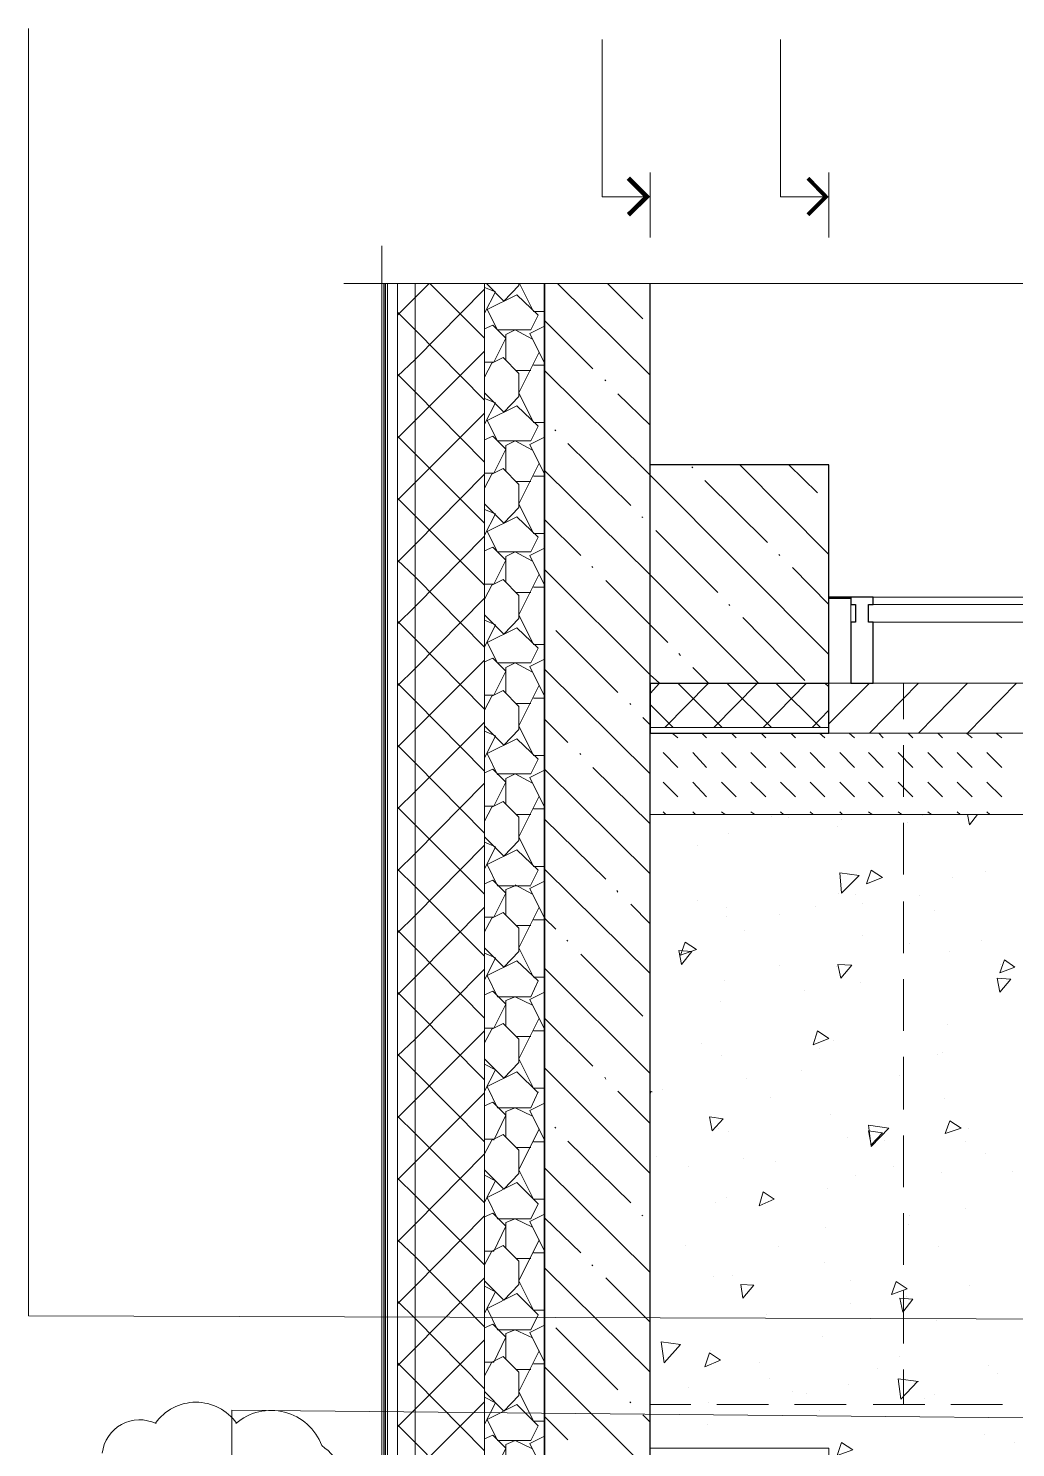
# Model space of a CAD drawing. Header units: millimetres. Extents: x -356862 to 418287, y 0 to 839748.
# Drawn here: x 28.986 to 30.765, y 30.157 to 32.714 of the extents above; entities that cross this region are included whole.
import ezdxf

# ---------------------------------------------------------------- set-up
doc = ezdxf.new("R2010")
doc.units = ezdxf.units.MM
doc.layers.add('PDF _Геометрия', color=7, linetype='Continuous', true_color=0xbababa)

msp = doc.modelspace()

# ---------------------------------------------------------------- linework, layer by layer
at = {"layer": 'PDF _Геометрия', "color": 251, "lineweight": 20, "true_color": 0x545454}
for points in [[(31.0929, 30.3879), (31.0729, 30.3879), (28.9863, 30.3946), (28.9863, 30.4679), (28.9863, 32.7145)], [(31.1079, 30.2079), (31.0879, 30.2079), (29.3529, 30.2246), (29.3529, 30.1529), (29.3529, 26.698)]]:
    msp.add_lwpolyline(points, dxfattribs=at)
at = {"layer": 'PDF _Геометрия', "color": 112, "lineweight": 5, "true_color": 0x00b85c}
for points in [[(30.1062, 32.4111), (30.0196, 32.4111), (30.0196, 32.6945)], [(30.4279, 32.4111), (30.3412, 32.4111), (30.3412, 32.6945)], [(30.1062, 32.3378), (30.1062, 32.4545)], [(30.4279, 32.3378), (30.4279, 32.4545)]]:
    msp.add_lwpolyline(points, dxfattribs=at)
at = {"layer": 'PDF _Геометрия', "color": 112, "lineweight": 0, "true_color": 0x00b85c}
for points, const_width in [([(30.0671, 32.4445), (30.1004, 32.4111), (30.0671, 32.3786)], 0.00825), ([(30.3904, 32.4445), (30.4229, 32.4111), (30.3904, 32.3786)], 0.00707)]:
    msp.add_lwpolyline(points, dxfattribs=dict(at, const_width=const_width))
at = {"layer": 'PDF _Геометрия', "color": 7, "lineweight": 5}
for points in [[(29.5546, 32.2545), (29.6229, 32.2545), (34.7777, 32.2545), (34.806, 32.1412), (34.8627, 32.3678), (34.891, 32.2545), (40.0458, 32.2545), (40.1142, 32.2545)], [(29.6229, 32.3228), (29.6229, 32.2545), (29.6229, 27.463), (29.5096, 27.4347), (29.7379, 27.378), (29.6229, 27.3497), (29.6229, 22.5565), (29.6229, 22.4882)]]:
    msp.add_lwpolyline(points, dxfattribs=at)
at = {"layer": 'PDF _Геометрия', "lineweight": 25}
for points in [[(29.6229, 27.3847), (29.9162, 27.3847), (29.9162, 32.2545)], [(29.6263, 32.2545), (29.6263, 27.948), (29.6229, 27.848)]]:
    msp.add_lwpolyline(points, dxfattribs=at)
at = {"layer": 'PDF _Геометрия', "lineweight": 18}
for points in [[(29.6296, 32.2545), (29.6296, 27.948), (29.6229, 27.7513)], [(29.6329, 32.2545), (29.6329, 27.948), (29.6229, 27.678)], [(29.6513, 32.2545), (29.6513, 27.948), (29.6329, 27.3847)], [(29.6829, 32.2545), (29.6829, 27.948), (29.6646, 27.3847)], [(29.8079, 32.2545), (29.8079, 27.9463), (29.7896, 27.3847)], [(30.1562, 31.4362), (30.1462, 31.4445)], [(30.2079, 31.4362), (30.1996, 31.4445)], [(30.2612, 31.4362), (30.2529, 31.4445)], [(30.3146, 31.4362), (30.3062, 31.4445)], [(30.3679, 31.4362), (30.3596, 31.4445)], [(30.4212, 31.4362), (30.4112, 31.4445)], [(30.4746, 31.4362), (30.4646, 31.4445)], [(30.5262, 31.4362), (30.5179, 31.4445)], [(30.5795, 31.4362), (30.5712, 31.4445)], [(30.6329, 31.4362), (30.6245, 31.4445)], [(30.6862, 31.4362), (30.6762, 31.4445)], [(30.7395, 31.4362), (30.7295, 31.4445)], [(30.1562, 31.3828), (30.1296, 31.4095)], [(30.2079, 31.3828), (30.1829, 31.4095)], [(30.2612, 31.3828), (30.2346, 31.4095)], [(30.3146, 31.3828), (30.2879, 31.4095)], [(30.3679, 31.3828), (30.3412, 31.4095)], [(30.4212, 31.3828), (30.3946, 31.4095)], [(30.4746, 31.3828), (30.4479, 31.4095)], [(30.5262, 31.3828), (30.4996, 31.4095)], [(30.5795, 31.3828), (30.5529, 31.4095)], [(30.6329, 31.3828), (30.6062, 31.4095)], [(30.6862, 31.3828), (30.6595, 31.4095)], [(30.7395, 31.3828), (30.7129, 31.4095)], [(30.1562, 31.3295), (30.1296, 31.3562)], [(30.2079, 31.3295), (30.1829, 31.3562)], [(30.2612, 31.3295), (30.2346, 31.3562)], [(30.3146, 31.3295), (30.2879, 31.3562)], [(30.3679, 31.3295), (30.3412, 31.3562)], [(30.4212, 31.3295), (30.3946, 31.3562)], [(30.4746, 31.3295), (30.4479, 31.3562)], [(30.5262, 31.3295), (30.4996, 31.3562)], [(30.5795, 31.3295), (30.5529, 31.3562)], [(30.6329, 31.3295), (30.6062, 31.3562)], [(30.6862, 31.3295), (30.6595, 31.3562)], [(30.7395, 31.3295), (30.7129, 31.3562)], [(30.1346, 31.2979), (30.1296, 31.3029)], [(30.1879, 31.2979), (30.1829, 31.3029)], [(30.2412, 31.2979), (30.2346, 31.3029)], [(30.2946, 31.2979), (30.2879, 31.3029)], [(30.3462, 31.2979), (30.3412, 31.3029)], [(30.3996, 31.2979), (30.3946, 31.3029)], [(30.4529, 31.2979), (30.4479, 31.3029)], [(30.5062, 31.2979), (30.4996, 31.3029)], [(30.5595, 31.2979), (30.5529, 31.3029)], [(30.6129, 31.2979), (30.6062, 31.3029)], [(30.6645, 31.2979), (30.6595, 31.3029)], [(30.7179, 31.2979), (30.7129, 31.3029)]]:
    msp.add_lwpolyline(points, dxfattribs=at)
at = {"layer": 'PDF _Геометрия', "lineweight": 9}
for points in [[(29.7079, 32.2545), (29.6829, 32.2295), (29.6513, 32.1978)], [(29.8079, 32.1562), (29.7096, 32.2545)], [(29.8112, 32.2545), (29.8429, 32.2228), (29.8696, 32.2511), (29.8696, 32.2545)], [(29.9162, 32.2045), (29.8962, 32.2045), (29.8712, 32.2545)], [(29.8079, 32.2445), (29.6829, 32.1178), (29.6513, 32.0878)], [(29.8079, 32.2011), (29.8279, 32.2395), (29.8079, 32.2478)], [(29.8079, 32.0445), (29.6829, 32.1712), (29.6513, 32.2028)], [(29.8079, 32.1128), (29.8246, 32.1128), (29.8462, 32.1562), (29.8229, 32.1795), (29.8079, 32.1728)], [(29.9162, 32.1112), (29.8896, 32.1645), (29.9162, 32.1778)], [(29.8946, 32.1545), (29.8629, 32.1712), (29.8462, 32.1628), (29.8462, 32.1162)], [(29.8079, 32.1328), (29.6829, 32.0078), (29.6513, 31.9762)], [(29.8079, 32.0578), (29.8429, 32.0228), (29.8696, 32.0512), (29.8696, 32.0928), (29.8412, 32.1212), (29.8212, 32.1112), (29.8079, 32.0862)], [(29.9062, 32.1312), (29.8696, 32.0578), (29.8962, 32.0045), (29.9162, 32.0045)], [(29.8912, 32.0978), (29.8646, 32.0978)], [(29.9162, 32.1078), (29.8962, 32.1078)], [(29.9162, 32.1078), (29.9162, 32.1078)], [(29.8079, 31.9328), (29.6829, 32.0595), (29.6513, 32.0912)], [(29.8079, 32.0012), (29.8279, 32.0395), (29.8079, 32.0478)], [(29.8079, 32.0212), (29.6829, 31.8962), (29.6513, 31.8645)], [(29.8079, 31.8228), (29.6829, 31.9478), (29.6513, 31.9795)], [(29.8079, 31.9128), (29.8246, 31.9128), (29.8462, 31.9562), (29.8229, 31.9795), (29.8079, 31.9728)], [(29.8946, 31.9545), (29.8629, 31.9712), (29.8462, 31.9628), (29.8462, 31.9162)], [(29.9162, 31.9112), (29.8896, 31.9645), (29.9162, 31.9778)], [(29.8079, 31.8578), (29.8429, 31.8228), (29.8696, 31.8512), (29.8696, 31.8928), (29.8412, 31.9212), (29.8212, 31.9112), (29.8079, 31.8862)], [(29.9062, 31.9312), (29.8696, 31.8578), (29.8962, 31.8045), (29.9162, 31.8045)], [(29.8079, 31.9112), (29.6829, 31.7845), (29.6513, 31.7528)], [(29.8912, 31.8978), (29.8646, 31.8978)], [(29.9162, 31.9078), (29.8962, 31.9078)], [(29.9162, 31.9078), (29.9162, 31.9078)], [(29.8079, 31.7112), (29.6829, 31.8362), (29.6513, 31.8678)], [(29.8079, 31.8012), (29.8279, 31.8395), (29.8079, 31.8478)], [(29.8079, 31.7995), (29.6829, 31.6728), (29.6513, 31.6412)], [(29.8079, 31.7128), (29.8246, 31.7128), (29.8462, 31.7562), (29.8229, 31.7795), (29.8079, 31.7728)], [(29.8946, 31.7545), (29.8629, 31.7712), (29.8462, 31.7628), (29.8462, 31.7162)], [(29.9162, 31.7112), (29.8896, 31.7645), (29.9162, 31.7778)], [(29.8079, 31.6478), (29.8279, 31.6395), (29.8079, 31.5995), (29.6829, 31.7262), (29.6513, 31.7562)], [(29.8079, 31.6578), (29.8429, 31.6228), (29.8696, 31.6512), (29.8696, 31.6928), (29.8412, 31.7212), (29.8212, 31.7112), (29.8079, 31.6862)], [(29.9062, 31.7312), (29.8696, 31.6578), (29.8962, 31.6045), (29.9162, 31.6045)], [(29.8079, 31.6878), (29.6829, 31.5612), (29.6513, 31.5295)], [(29.8912, 31.6978), (29.8646, 31.6978)], [(29.9162, 31.7078), (29.8962, 31.7078)], [(29.9162, 31.7078), (29.9162, 31.7078)], [(29.8079, 31.4878), (29.6829, 31.6145), (29.6513, 31.6462)], [(29.8079, 31.5762), (29.6829, 31.4512), (29.6513, 31.4195)], [(29.8079, 31.5128), (29.8246, 31.5128), (29.8462, 31.5562), (29.8229, 31.5795), (29.8079, 31.5728)], [(29.8946, 31.5545), (29.8629, 31.5712), (29.8462, 31.5628), (29.8462, 31.5162)], [(29.9162, 31.5112), (29.8896, 31.5645), (29.9162, 31.5778)], [(29.8079, 31.3762), (29.6829, 31.5028), (29.6513, 31.5345)], [(29.8079, 31.4578), (29.8429, 31.4228), (29.8696, 31.4512), (29.8696, 31.4928), (29.8412, 31.5212), (29.8212, 31.5112), (29.8079, 31.4862)], [(29.9062, 31.5312), (29.8696, 31.4578), (29.8962, 31.4045), (29.9162, 31.4045)], [(29.9162, 31.5078), (29.8962, 31.5078)], [(29.9162, 31.5078), (29.9162, 31.5078)], [(29.8912, 31.4978), (29.8646, 31.4978)], [(29.8079, 31.4645), (29.6829, 31.3395), (29.6513, 31.3079)], [(29.8079, 31.3995), (29.8279, 31.4395), (29.8079, 31.4478)], [(29.8312, 31.3695), (29.8129, 31.4078), (29.8662, 31.4345), (29.9046, 31.3978), (29.8912, 31.3712), (29.8312, 31.3712)], [(29.8079, 31.2645), (29.6829, 31.3912), (29.6513, 31.4228)], [(29.8079, 31.3129), (29.8246, 31.3129), (29.8462, 31.3562), (29.8229, 31.3795), (29.8079, 31.3729)], [(29.8079, 31.3545), (29.6829, 31.2279), (29.6513, 31.1962)], [(29.8946, 31.3545), (29.8629, 31.3712), (29.8462, 31.3629), (29.8462, 31.3162)], [(29.9162, 31.3112), (29.8896, 31.3645), (29.9162, 31.3779)], [(29.9062, 31.3312), (29.8696, 31.2579), (29.8962, 31.2045), (29.9162, 31.2045)], [(29.8079, 31.1545), (29.6829, 31.2795), (29.6513, 31.3112)], [(29.8079, 31.2579), (29.8429, 31.2229), (29.8696, 31.2512), (29.8696, 31.2929), (29.8412, 31.3212), (29.8212, 31.3112), (29.8079, 31.2862)], [(29.9162, 31.3079), (29.8962, 31.3079)], [(29.9162, 31.3079), (29.9162, 31.3079)], [(29.8912, 31.2979), (29.8646, 31.2979)], [(29.8079, 31.2429), (29.6829, 31.1162), (29.6513, 31.0845)], [(29.8079, 31.1995), (29.8279, 31.2395), (29.8079, 31.2479)], [(29.8912, 31.1695), (29.8312, 31.1695), (29.8129, 31.2079), (29.8662, 31.2345), (29.9046, 31.1979), (29.8912, 31.1712)], [(29.8079, 31.0429), (29.6829, 31.1679), (29.6513, 31.1995)], [(29.8079, 31.1129), (29.8246, 31.1129), (29.8462, 31.1562), (29.8229, 31.1795), (29.8079, 31.1729)], [(29.9162, 31.1112), (29.8896, 31.1645), (29.9162, 31.1779)], [(29.8462, 31.1162), (29.8462, 31.1629), (29.8629, 31.1695)], [(29.8946, 31.1545), (29.8629, 31.1712)], [(29.8079, 31.1312), (29.6829, 31.0045), (29.6513, 30.9729)], [(29.9062, 31.1312), (29.8696, 31.0579), (29.8962, 31.0045), (29.9162, 31.0045)], [(29.8079, 31.0579), (29.8429, 31.0229), (29.8696, 31.0512), (29.8696, 31.0929), (29.8412, 31.1212), (29.8212, 31.1112), (29.8079, 31.0862)], [(29.9162, 31.1079), (29.8962, 31.1079)], [(29.9162, 31.1079), (29.9162, 31.1079)], [(29.8079, 30.9312), (29.6829, 31.0579), (29.6513, 31.0895)], [(29.8912, 31.0979), (29.8646, 31.0979)], [(29.8079, 30.9995), (29.8279, 31.0395), (29.8079, 31.0479)], [(29.8079, 31.0195), (29.6829, 30.8929), (29.6513, 30.8629)], [(29.8079, 30.8195), (29.6829, 30.9462), (29.6513, 30.9779)], [(29.8079, 30.9129), (29.8246, 30.9129), (29.8462, 30.9562), (29.8229, 30.9795), (29.8079, 30.9729)], [(29.9162, 30.9112), (29.8896, 30.9645), (29.9162, 30.9779)], [(29.8946, 30.9545), (29.8629, 30.9695), (29.8462, 30.9629), (29.8462, 30.9162)], [(29.8079, 30.8579), (29.8429, 30.8229), (29.8696, 30.8512), (29.8696, 30.8929), (29.8412, 30.9212), (29.8212, 30.9112), (29.8079, 30.8862)], [(29.9062, 30.9312), (29.8696, 30.8579), (29.8962, 30.8045), (29.9162, 30.8045)], [(29.8079, 30.9079), (29.6829, 30.7829), (29.6513, 30.7512)], [(29.8912, 30.8979), (29.8646, 30.8979)], [(29.9162, 30.9079), (29.8962, 30.9079)], [(29.9162, 30.9079), (29.9162, 30.9079)], [(29.8079, 30.7079), (29.6829, 30.8345), (29.6513, 30.8662)], [(29.8079, 30.7995), (29.8279, 30.8379), (29.8079, 30.8479)], [(29.9046, 30.7979), (29.8912, 30.7695), (29.8312, 30.7695), (29.8129, 30.8079), (29.8662, 30.8345), (29.9046, 30.7962)], [(29.8079, 30.7962), (29.6829, 30.6712), (29.6513, 30.6395)], [(29.8246, 30.7112), (29.8462, 30.7562), (29.8229, 30.7795), (29.8079, 30.7729)], [(29.8946, 30.7545), (29.8629, 30.7695), (29.8462, 30.7629), (29.8462, 30.7162)], [(29.9162, 30.7112), (29.8896, 30.7645), (29.9162, 30.7779)], [(29.8079, 30.5979), (29.6829, 30.7229), (29.6513, 30.7545)], [(29.8079, 30.6579), (29.8429, 30.6229), (29.8696, 30.6512), (29.8696, 30.6929), (29.8412, 30.7212), (29.8212, 30.7112), (29.8079, 30.6862), (29.6829, 30.5595), (29.6513, 30.5279)], [(29.9062, 30.7312), (29.8696, 30.6579), (29.8962, 30.6045), (29.9162, 30.6045)], [(29.8246, 30.7129), (29.8079, 30.7129)], [(29.8912, 30.6979), (29.8646, 30.6979)], [(29.9162, 30.7079), (29.8962, 30.7079)], [(29.9162, 30.7079), (29.9162, 30.7079)], [(29.8079, 30.4579), (29.8429, 30.4229), (29.8696, 30.4512), (29.8696, 30.4929), (29.8412, 30.5212), (29.8212, 30.5112), (29.8079, 30.4862), (29.6829, 30.6112), (29.6513, 30.6429)], [(29.8079, 30.5995), (29.8279, 30.6379), (29.8079, 30.6479)], [(29.8079, 30.5745), (29.6829, 30.4479), (29.6513, 30.4162)], [(29.8079, 30.5112), (29.8246, 30.5112), (29.8462, 30.5562), (29.8229, 30.5795), (29.8079, 30.5729)], [(29.8946, 30.5546), (29.8629, 30.5695), (29.8462, 30.5629), (29.8462, 30.5162)], [(29.9162, 30.5112), (29.8896, 30.5645), (29.9162, 30.5779)], [(29.8079, 30.3746), (29.6829, 30.5012), (29.6513, 30.5312)], [(29.9062, 30.5312), (29.8696, 30.4579), (29.8962, 30.4046), (29.9162, 30.4046)], [(29.8912, 30.4979), (29.8646, 30.4979)], [(29.9162, 30.5079), (29.8962, 30.5079)], [(29.9162, 30.5079), (29.9162, 30.5079)], [(29.8079, 30.4629), (29.6829, 30.3362), (29.6513, 30.3046)], [(29.8079, 30.3996), (29.8279, 30.4379), (29.8079, 30.4479)], [(29.8079, 30.2629), (29.6829, 30.3896), (29.6513, 30.4212)], [(29.8079, 30.3112), (29.8246, 30.3112), (29.8462, 30.3562), (29.8229, 30.3796), (29.8079, 30.3729)], [(29.8946, 30.3546), (29.8629, 30.3696), (29.8462, 30.3629), (29.8462, 30.3162)], [(29.9162, 30.3112), (29.8896, 30.3646), (29.9162, 30.3779)], [(29.8079, 30.3512), (29.6829, 30.2262), (29.6513, 30.1946)], [(29.9062, 30.3312), (29.8696, 30.2579), (29.8962, 30.2046), (29.9162, 30.2046)], [(29.8079, 30.1512), (29.6829, 30.2779), (29.6513, 30.3096)], [(29.8079, 30.2579), (29.8429, 30.2229), (29.8696, 30.2512), (29.8696, 30.2929), (29.8412, 30.3212), (29.8212, 30.3112), (29.8079, 30.2862)], [(29.9162, 30.3079), (29.8962, 30.3079)], [(29.9162, 30.3079), (29.9162, 30.3079)], [(29.8912, 30.2979), (29.8646, 30.2979)], [(29.8079, 30.2396), (29.6829, 30.1146), (29.6513, 30.0829)], [(29.8079, 30.1996), (29.8279, 30.2379), (29.8079, 30.2479)], [(29.8079, 30.0396), (29.6829, 30.1662), (29.6513, 30.1979)], [(29.8079, 30.1112), (29.8246, 30.1112), (29.8462, 30.1562), (29.8229, 30.1796), (29.8079, 30.1729)], [(29.9162, 30.1112), (29.8896, 30.1646), (29.9162, 30.1779)], [(29.8946, 30.1546), (29.8629, 30.1696), (29.8462, 30.1629), (29.8462, 30.1162)]]:
    msp.add_lwpolyline(points, dxfattribs=at)
at = {"layer": 'PDF _Геометрия', "color": 7, "lineweight": 30}
for points in [[(29.9162, 32.2545), (29.9162, 27.083)], [(30.1062, 27.083), (30.1062, 32.2545)], [(30.1062, 31.5345), (30.4279, 31.5345), (30.4279, 31.9278), (30.1062, 31.9278)]]:
    msp.add_lwpolyline(points, dxfattribs=at)
at = {"layer": 'PDF _Геометрия', "color": 8, "lineweight": 9, "true_color": 0x808080}
for points in [[(30.1062, 32.0895), (29.9396, 32.2545)], [(30.0929, 32.1912), (30.0296, 32.2545)], [(30.0029, 32.1012), (29.9162, 32.1878)], [(30.4279, 31.5862), (30.1062, 31.9095), (29.9162, 32.0978)], [(30.0262, 32.0795), (30.0246, 32.0812)], [(30.1062, 31.9995), (30.0479, 32.0562)], [(29.9362, 31.9895), (29.9346, 31.9912)], [(30.0712, 31.8545), (29.9579, 31.9662)], [(30.3012, 31.5345), (30.1062, 31.7295), (29.9162, 31.9178)], [(30.1829, 31.9228), (30.1812, 31.9245)], [(30.4279, 31.7662), (30.2679, 31.9278)], [(30.4079, 31.8778), (30.3562, 31.9278)], [(30.3179, 31.7878), (30.2046, 31.8995)], [(30.4279, 31.8562), (30.4279, 31.8562)], [(29.9812, 31.7645), (29.9162, 31.8295)], [(30.0929, 31.8328), (30.0912, 31.8345)], [(30.2279, 31.6978), (30.1162, 31.8095)], [(30.3396, 31.7645), (30.3379, 31.7662)], [(30.1229, 31.5345), (30.1062, 31.5495), (29.9162, 31.7395)], [(30.0029, 31.7428), (30.0012, 31.7445)], [(30.4279, 31.6762), (30.3629, 31.7428)], [(30.1379, 31.6078), (30.1062, 31.6395), (30.0262, 31.7195)], [(30.2496, 31.6745), (30.2479, 31.6762)], [(30.3846, 31.5395), (30.2729, 31.6528)], [(30.0479, 31.5178), (29.9362, 31.6295)], [(30.1612, 31.5845), (30.1579, 31.5878)], [(30.1062, 31.3712), (29.9162, 31.5595)], [(30.2112, 31.5345), (30.1829, 31.5628)], [(30.0712, 31.4962), (30.0696, 31.4978)], [(29.9579, 31.4278), (29.9162, 31.4695)], [(30.1062, 31.4595), (30.0929, 31.4728)], [(29.9812, 31.4062), (29.9796, 31.4078)], [(30.1062, 31.1912), (29.9162, 31.3795)], [(30.1062, 31.2812), (30.0029, 31.3828)], [(30.0262, 31.1812), (29.9162, 31.2895)], [(30.1062, 31.0112), (29.9162, 31.1995)], [(30.0479, 31.1579), (30.0462, 31.1612)], [(30.1062, 31.1012), (30.0712, 31.1362)], [(29.9362, 31.0912), (29.9162, 31.1112)], [(29.9579, 31.0695), (29.9562, 31.0712)], [(30.0929, 30.9345), (29.9812, 31.0462)], [(30.1062, 30.8312), (29.9162, 31.0212)], [(30.0029, 30.8445), (29.9162, 30.9312)], [(30.1062, 30.6512), (29.9162, 30.8412)], [(30.0262, 30.8212), (30.0246, 30.8245)], [(30.1062, 30.7412), (30.0479, 30.7995)], [(29.9362, 30.7329), (29.9346, 30.7345)], [(30.0712, 30.5979), (29.9579, 30.7095)], [(30.1062, 30.4729), (29.9162, 30.6612)], [(29.9812, 30.5079), (29.9162, 30.5712)], [(30.0929, 30.5745), (30.0912, 30.5762)], [(30.0029, 30.4846), (30.0012, 30.4862)], [(30.1062, 30.2929), (29.9162, 30.4812)], [(30.1062, 30.3829), (30.0262, 30.4629)], [(30.0479, 30.2612), (29.9362, 30.3729)], [(30.2996, 29.9196), (30.1062, 30.1129), (29.9162, 30.3029)], [(30.0712, 30.2379), (30.0696, 30.2396)], [(29.9579, 30.1712), (29.9162, 30.2129)], [(30.1062, 30.2029), (30.0929, 30.2162)]]:
    msp.add_lwpolyline(points, dxfattribs=at)
at = {"layer": 'PDF _Геометрия', "lineweight": 9}
for points in [[(29.8912, 32.1712), (29.8312, 32.1712), (29.8129, 32.2078), (29.8662, 32.2345), (29.9046, 32.1978)], [(29.8912, 31.9712), (29.8312, 31.9712), (29.8129, 32.0078), (29.8662, 32.0345), (29.9046, 31.9978)], [(29.8912, 31.7712), (29.8312, 31.7712), (29.8129, 31.8078), (29.8662, 31.8345), (29.9046, 31.7978)], [(29.8912, 31.5712), (29.8312, 31.5712), (29.8129, 31.6078), (29.8662, 31.6345), (29.9046, 31.5978)], [(29.8912, 30.9695), (29.8312, 30.9695), (29.8129, 31.0079), (29.8662, 31.0345), (29.9046, 30.9979)], [(29.8912, 30.5695), (29.8312, 30.5695), (29.8129, 30.6079), (29.8662, 30.6345), (29.9046, 30.5962)], [(29.8912, 30.3696), (29.8312, 30.3696), (29.8129, 30.4079), (29.8662, 30.4346), (29.9046, 30.3962)], [(29.8912, 30.1696), (29.8312, 30.1696), (29.8129, 30.2079), (29.8662, 30.2346), (29.9046, 30.1962)]]:
    msp.add_lwpolyline(points, close=True, dxfattribs=at)
at = {"layer": 'PDF _Геометрия', "color": 8, "lineweight": 30, "true_color": 0x767676}
msp.add_lwpolyline([(30.1062, 31.5345), (30.4279, 31.5345), (30.4279, 31.9278), (30.1062, 31.9278)], dxfattribs=at)
at = {"layer": 'PDF _Геометрия', "color": 7, "lineweight": 13}
msp.add_lwpolyline([(30.1062, 31.9278), (30.1062, 31.5345)], dxfattribs=at)
at = {"layer": 'PDF _Геометрия', "color": 7, "lineweight": 25}
for points in [[(30.4679, 31.6895), (30.4279, 31.6895), (30.4279, 31.6878), (30.4679, 31.6878)], [(30.4679, 31.6762), (30.4762, 31.6762), (30.4762, 31.6445), (30.4679, 31.6445), (30.4679, 31.5345), (30.5079, 31.5345), (30.5079, 31.6445), (30.4996, 31.6445), (30.4996, 31.6762), (30.5079, 31.6762), (30.5079, 31.6895), (30.4679, 31.6895)]]:
    msp.add_lwpolyline(points, close=True, dxfattribs=at)
at = {"layer": 'PDF _Геометрия', "color": 7, "lineweight": 9}
for points in [[(30.5079, 31.6895), (31.3729, 31.6895)], [(30.4679, 31.6445), (30.4679, 31.6762)], [(30.4279, 31.5345), (30.4679, 31.5345)], [(30.5079, 31.5345), (31.3729, 31.5345)], [(30.5629, 31.4695), (30.5629, 31.5345)], [(30.5629, 31.3295), (30.5629, 31.4228)], [(30.2496, 23.3832), (30.1062, 23.3832), (30.8612, 23.3832), (30.8612, 31.2979), (30.1062, 31.2979), (38.9259, 31.2979)], [(30.5629, 31.1895), (30.5629, 31.2829)], [(30.5629, 31.0479), (30.5629, 31.1412)], [(30.5629, 30.9079), (30.5629, 31.0012)], [(30.5629, 30.7662), (30.5629, 30.8612)], [(30.5629, 30.6262), (30.5629, 30.7195)], [(30.5629, 30.4862), (30.5629, 30.5795)], [(30.5629, 30.3446), (30.5629, 30.4396)], [(30.5629, 30.2346), (30.5629, 30.2979)], [(30.1796, 30.2346), (30.1062, 30.2346)], [(30.3196, 30.2346), (30.2262, 30.2346)], [(30.4596, 30.2346), (30.3662, 30.2346)], [(30.6012, 30.2346), (30.5079, 30.2346)], [(30.7412, 30.2346), (30.6479, 30.2346)]]:
    msp.add_lwpolyline(points, dxfattribs=at)
msp.add_lwpolyline([(30.4996, 31.6445), (31.3812, 31.6445), (31.3812, 31.6762), (30.4996, 31.6762)], close=True, dxfattribs=at)
at = {"layer": 'PDF _Геометрия', "color": 161, "lineweight": 9, "true_color": 0x7f9fff}
for points in [[(30.1229, 31.5345), (30.1062, 31.5162)], [(30.2112, 31.5345), (30.1329, 31.4545)], [(30.2362, 31.4545), (30.1562, 31.5345)], [(30.2996, 31.5345), (30.2212, 31.4545)], [(30.3246, 31.4545), (30.2446, 31.5345)], [(30.3879, 31.5345), (30.3096, 31.4545)], [(30.4129, 31.4545), (30.3329, 31.5345)], [(30.4279, 31.5278), (30.4212, 31.5345)], [(30.5012, 31.5345), (30.4279, 31.4612)], [(30.5895, 31.5345), (30.5012, 31.4445)], [(30.6779, 31.5345), (30.5895, 31.4445)], [(30.7662, 31.5345), (30.6779, 31.4445)], [(30.1479, 31.4545), (30.1062, 31.4962)], [(30.4279, 31.4862), (30.3979, 31.4545)]]:
    msp.add_lwpolyline(points, dxfattribs=at)
for points in [[(30.1062, 31.5345), (30.1062, 31.4545), (30.4279, 31.4545), (30.4279, 31.5345)], [(33.2244, 31.5345), (33.2244, 31.4445), (30.4279, 31.4445), (30.4279, 31.5345)]]:
    msp.add_lwpolyline(points, close=True, dxfattribs=at)
at = {"layer": 'PDF _Геометрия', "color": 161, "lineweight": 30, "true_color": 0x7f9fff}
msp.add_lwpolyline([(30.1062, 31.5345), (30.1062, 31.4445), (30.4279, 31.4445), (30.4279, 31.5345)], dxfattribs=at)
at = {"layer": 'PDF _Геометрия', "color": 254, "lineweight": 5, "true_color": 0xdcdcdc}
for points in [[(30.1062, 31.2979), (30.8612, 31.2979), (30.8629, 23.4715), (30.1062, 23.4715), (30.1062, 25.1948), (30.4279, 25.1948), (30.4279, 25.4314), (30.1062, 25.4314), (30.1062, 27.558), (30.4279, 27.558), (30.4279, 27.793), (30.1062, 27.793), (30.1062, 29.9196), (30.4279, 29.9196), (30.4279, 30.1562), (30.1062, 30.1562)], [(30.4479, 31.1929), (30.4829, 31.1879), (30.4512, 31.1562)], [(30.4962, 31.1729), (30.5046, 31.1979), (30.5246, 31.1845)], [(30.1629, 31.0279), (30.1579, 31.0529), (30.1812, 31.0512)], [(30.1612, 31.0445), (30.1696, 31.0679), (30.1896, 31.0545)], [(30.4496, 31.0029), (30.4446, 31.0279), (30.4696, 31.0262)], [(30.7362, 31.0129), (30.7445, 31.0362), (30.7629, 31.0229)], [(30.7362, 30.9779), (30.7312, 31.0029), (30.7562, 31.0012)], [(30.3996, 30.8829), (30.4079, 30.9079), (30.4279, 30.8945)], [(30.2179, 30.7279), (30.2129, 30.7529), (30.2379, 30.7495)], [(30.6379, 30.7229), (30.6462, 30.7462), (30.6662, 30.7329)], [(30.4996, 30.7379), (30.5362, 30.7329), (30.5046, 30.6995)], [(30.5046, 30.7029), (30.4996, 30.7279), (30.5246, 30.7245)], [(30.3029, 30.5929), (30.3096, 30.6179), (30.3296, 30.6045)], [(30.2729, 30.4262), (30.2696, 30.4512), (30.2929, 30.4496)], [(30.5412, 30.4329), (30.5496, 30.4562), (30.5695, 30.4429)], [(30.5612, 30.4012), (30.5562, 30.4262), (30.5795, 30.4246)], [(30.1262, 30.3479), (30.1612, 30.3429), (30.1312, 30.3096)], [(30.2046, 30.3029), (30.2129, 30.3279), (30.2329, 30.3146)], [(30.4429, 30.1429), (30.4512, 30.1662), (30.4712, 30.1529)]]:
    msp.add_lwpolyline(points, close=True, dxfattribs=at)
for points in [[(30.3246, 31.2945), (30.3246, 31.2945)], [(30.3546, 31.2929), (30.3546, 31.2929)], [(30.4512, 31.2895), (30.4512, 31.2895)], [(30.5695, 31.2829), (30.5695, 31.2829)], [(30.5962, 31.2962), (30.5962, 31.2962)], [(30.6962, 31.2979), (30.6812, 31.2795), (30.6779, 31.2979)], [(30.2479, 31.2645), (30.2479, 31.2645)], [(30.4446, 31.2762), (30.4446, 31.2762)], [(30.1912, 31.2429), (30.1912, 31.2429)], [(30.6512, 31.1845), (30.6512, 31.1845)], [(30.7095, 31.1945), (30.7095, 31.1945)], [(30.4462, 31.1562), (30.4462, 31.1562)], [(30.4762, 31.1545), (30.4762, 31.1545)], [(30.5912, 31.1512), (30.5912, 31.1512)], [(30.1912, 31.1429), (30.1912, 31.1429)], [(30.2429, 31.1312), (30.2429, 31.1312)], [(30.4046, 31.1329), (30.4046, 31.1329)], [(30.4896, 31.1379), (30.4896, 31.1379)], [(30.6179, 31.1245), (30.6179, 31.1245)], [(30.2429, 31.1145), (30.2429, 31.1145)], [(30.3396, 31.1179), (30.3396, 31.1179)], [(30.2762, 31.0895), (30.2762, 31.0895)], [(30.4896, 31.0795), (30.4896, 31.0795)], [(30.5729, 31.0662), (30.5729, 31.0662)], [(30.6462, 31.0512), (30.6462, 31.0512)], [(30.7029, 31.0712), (30.7029, 31.0712)], [(30.3396, 31.0262), (30.3396, 31.0262)], [(30.4412, 31.0245), (30.4412, 31.0245)], [(30.7379, 31.0279), (30.7379, 31.0279)], [(30.2396, 30.9979), (30.2396, 30.9979)], [(30.1062, 30.9862), (30.1062, 30.9862)], [(30.3846, 30.9812), (30.3846, 30.9812)], [(30.4846, 30.9945), (30.4846, 30.9945)], [(30.2329, 30.9612), (30.2329, 30.9612)], [(30.6412, 30.9195), (30.6412, 30.9195)], [(30.1979, 30.8845), (30.1979, 30.8845)], [(30.4112, 30.8762), (30.4112, 30.8762)], [(30.4362, 30.8912), (30.4362, 30.8912)], [(30.6329, 30.8695), (30.6329, 30.8695)], [(30.2346, 30.8645), (30.2346, 30.8645)], [(30.6245, 30.8662), (30.6245, 30.8662)], [(30.2796, 30.8229), (30.2796, 30.8229)], [(30.3796, 30.8362), (30.3796, 30.8362)], [(30.5562, 30.8279), (30.5562, 30.8279)], [(30.1096, 30.7979), (30.1062, 30.7995)], [(30.1079, 30.7979), (30.1062, 30.7945)], [(30.1279, 30.8029), (30.1279, 30.8029)], [(30.3229, 30.7879), (30.3229, 30.7879)], [(30.6362, 30.7862), (30.6362, 30.7862)], [(30.4312, 30.7579), (30.4312, 30.7579)], [(30.2296, 30.7312), (30.2296, 30.7312)], [(30.2479, 30.7262), (30.2479, 30.7262)], [(30.4612, 30.7162), (30.4612, 30.7162)], [(30.6795, 30.7312), (30.6795, 30.7312)], [(30.5279, 30.7112), (30.5279, 30.7112)], [(30.6745, 30.7079), (30.6745, 30.7079)], [(30.1179, 30.6812), (30.1179, 30.6812)], [(30.1746, 30.6645), (30.1746, 30.6645)], [(30.2746, 30.6779), (30.2746, 30.6779)], [(30.3312, 30.6729), (30.3312, 30.6729)], [(30.7095, 30.6879), (30.7095, 30.6879)], [(30.4762, 30.6479), (30.4762, 30.6479)], [(30.5446, 30.6629), (30.5446, 30.6629)], [(30.6312, 30.6529), (30.6312, 30.6529)], [(30.7595, 30.6545), (30.7595, 30.6545)], [(30.4262, 30.6245), (30.4262, 30.6245)], [(30.2246, 30.5979), (30.2246, 30.5979)], [(30.2429, 30.6079), (30.2429, 30.6079)], [(30.6745, 30.5879), (30.6745, 30.5879)], [(30.5729, 30.5745), (30.5729, 30.5745)], [(30.4229, 30.5546), (30.4229, 30.5546)], [(30.5712, 30.5595), (30.5712, 30.5595)], [(30.1696, 30.5212), (30.1696, 30.5212)], [(30.3379, 30.5196), (30.3379, 30.5196)], [(30.6262, 30.5196), (30.6262, 30.5196)], [(30.4212, 30.4912), (30.4212, 30.4912)], [(30.2196, 30.4662), (30.2196, 30.4662)], [(30.2546, 30.4679), (30.2546, 30.4679)], [(30.4679, 30.4579), (30.4679, 30.4579)], [(30.6812, 30.4496), (30.6812, 30.4496)], [(30.4679, 30.4162), (30.4679, 30.4162)], [(30.5679, 30.4296), (30.5679, 30.4296)], [(30.3162, 30.3962), (30.3162, 30.3962)], [(30.6212, 30.3862), (30.6212, 30.3862)], [(30.4162, 30.3579), (30.4162, 30.3579)], [(30.2146, 30.3329), (30.2146, 30.3329)], [(30.3029, 30.3096), (30.3029, 30.3096)], [(30.5546, 30.3212), (30.5546, 30.3212)], [(30.3212, 30.2812), (30.3212, 30.2812)], [(30.5162, 30.2996), (30.5162, 30.2996)], [(30.5879, 30.2762), (30.5579, 30.2446), (30.5529, 30.2812), (30.5895, 30.2762)], [(30.7162, 30.3046), (30.7162, 30.3046)], [(30.7312, 30.2912), (30.7312, 30.2912)], [(30.1746, 30.2646), (30.1746, 30.2646)], [(30.3629, 30.2579), (30.3629, 30.2579)], [(30.3879, 30.2546), (30.3879, 30.2546)], [(30.4629, 30.2712), (30.4629, 30.2712)], [(30.2112, 30.2379), (30.2112, 30.2379)], [(30.6012, 30.2462), (30.6012, 30.2462)], [(30.6179, 30.2529), (30.6179, 30.2529)], [(30.4112, 30.2246), (30.4112, 30.2246)], [(30.2096, 30.1996), (30.2096, 30.1996)], [(30.7079, 30.1812), (30.7079, 30.1812)], [(30.7629, 30.1662), (30.7629, 30.1662)]]:
    msp.add_lwpolyline(points, dxfattribs=at)
at = {"layer": 'PDF _Геометрия', "color": 1, "lineweight": 20}
msp.add_lwpolyline([(29.5147, 29.9654, 0.52054), (29.5147, 30.1607, 0.52054), (29.3599, 30.2007)], format="xyb", dxfattribs=at)
for centre, radius, start, end in [((29.2881, 30.1497), 0.0892, 35.0025, 144.9975), ((29.1864, 30.1397), 0.0675, 63.7317, 173.7323)]:
    msp.add_arc(centre, radius, start, end, dxfattribs=at)

doc.saveas('drawing.dxf')
